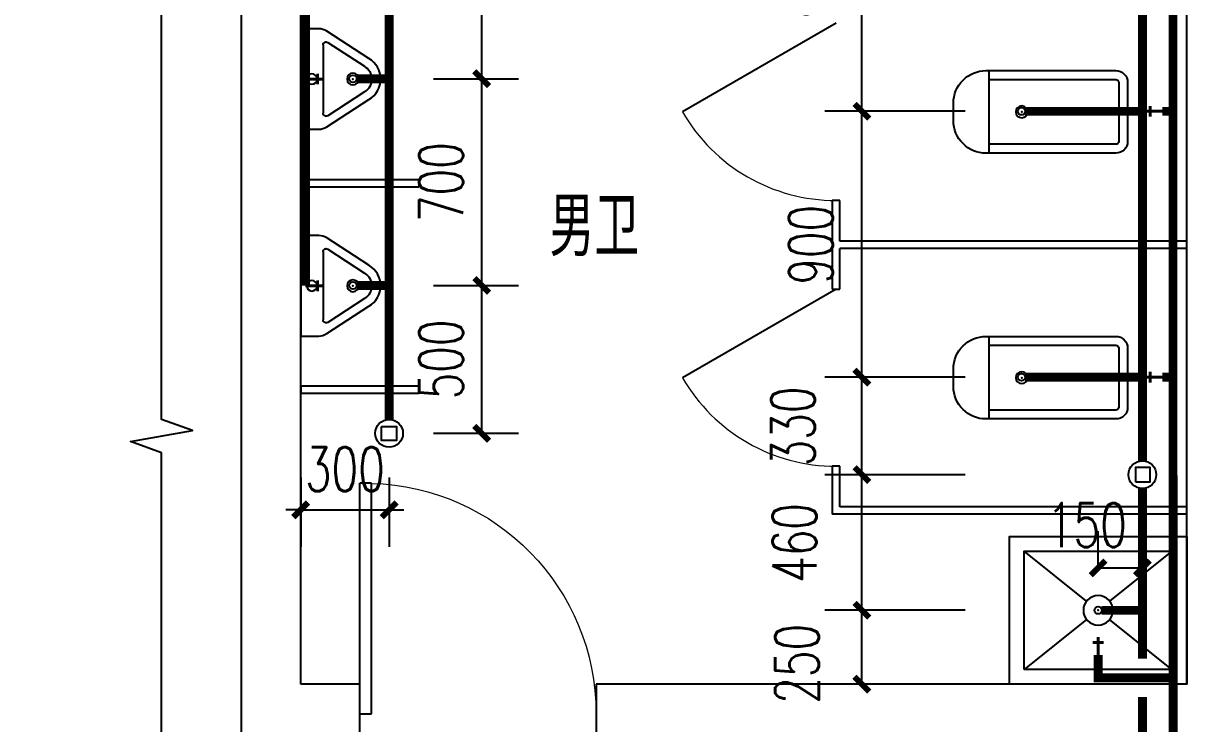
# Model space of a CAD drawing. Extents: x 888742 to 1277419, y 9079 to 622358.
# Drawn here: x 1087736 to 1091676, y 124901 to 127272 of the extents above; entities that cross this region are included whole.
import ezdxf

# ---------------------------------------------------------------- set-up
doc = ezdxf.new("R2010")
doc.units = 0
doc.header["$LTSCALE"] = 1000
doc.header["$MEASUREMENT"] = 0
doc.linetypes.add('DASH', pattern=[0.35, 0.25, -0.1])
for name, color, linetype in [('EQUIP_污水', 7, 'Continuous'), ('EQUIP_给水', 7, 'Continuous'), ('LATRINE', 6, 'Continuous'), ('LVTRY', 220, 'Continuous'), ('PIPE-污水', 2, 'DASH'), ('PIPE-给水', 3, 'Continuous'), ('PUB_TEXT', 7, 'Continuous'), ('TWT_DIM', 3, 'Continuous'), ('TWT_SYMB', 3, 'Continuous'), ('WALL', 2, 'Continuous'), ('WINDOW', 142, 'Continuous')]:
    doc.layers.add(name, color=color, linetype=linetype)
doc.styles.add('_TCH_DIM_T3', font='SIMPLEX', dxfattribs={"width": 0.705882, "bigfont": 'GBCBIG'})
doc.styles.add('hztxt', font='zn02.shx', dxfattribs={"width": 0.8, "height": 400, "bigfont": 'zn01.shx'})
doc.dimstyles.new('_TWT_ARCH&&50', dxfattribs={"dimtxt": 148.75, "dimasz": 50, "dimexe": 125, "dimexo": 150, "dimgap": 63.125, "dimtad": 1, "dimdec": 0, "dimzin": 0, "dimdsep": 46, "dimtxsty": '_TCH_DIM_T3', "dimblk": 'ARCHTICK', "dimcen": 0.09, "dimclrt": 7, "dimazin": 2, "dimtfac": 1, "dimtdec": 0, "dimtix": 1, "dimtmove": 2, "dimatfit": 3, "dimfxl": 1, "dimtolj": 1, "dimtzin": 0, "dimarcsym": 0})

# ---------------------------------------------------------------- blocks, each defined once
blk = doc.blocks.new('_ArchTick')
at = {"color": 0, "linetype": 'ByBlock', "const_width": 0.4}
blk.add_lwpolyline([(-0.5, -0.5), (0.5, 0.5)], dxfattribs=at)
blk = doc.blocks.new('*D120')
at = {"layer": 'Defpoints', "color": 0, "transparency": 16777216}
for p in [(1091525.5, 125428.2), (1091375.5, 125284.8), (1091525.5, 125284.8)]:
    blk.add_point(p, dxfattribs=at)
at = {"layer": 'TWT_DIM', "color": 0, "lineweight": -2, "transparency": 16777216}
for p, q in [((1091375.5, 125434.8), (1091375.5, 125553.2)), ((1091525.5, 125434.8), (1091525.5, 125553.2)), ((1091375.5, 125428.2), (1091525.5, 125428.2))]:
    blk.add_line(p, q, dxfattribs=at)
at = {"layer": 'TWT_DIM', "color": 0, "lineweight": -2, "transparency": 16777216, "xscale": 50, "yscale": 50, "zscale": 50, "rotation": 180}
blk.add_blockref('_ArchTick', (1091375.5, 125428.2), dxfattribs=at)
at = {"layer": 'TWT_DIM', "color": 0, "lineweight": -2, "transparency": 16777216, "xscale": 50, "yscale": 50, "zscale": 50}
blk.add_blockref('_ArchTick', (1091525.5, 125428.2), dxfattribs=at)
at = {"layer": 'TWT_DIM', "color": 7, "transparency": 16777216, "insert": (1091337.4, 125573.2), "char_height": 148.75, "attachment_point": 5, "style": '_TCH_DIM_T3'}
blk.add_mtext('\\A1;150', dxfattribs=at)
blk = doc.blocks.new('*D121')
at = {"layer": 'Defpoints', "color": 0, "transparency": 16777216}
for p in [(1088675.5, 125884), (1088974.9, 125884), (1088974.9, 125625)]:
    blk.add_point(p, dxfattribs=at)
at = {"layer": 'TWT_DIM', "color": 0, "lineweight": -2, "transparency": 16777216}
for p, q in [((1088675.5, 125734), (1088675.5, 125500)), ((1088974.9, 125734), (1088974.9, 125500)), ((1088675.5, 125625), (1088625.5, 125625)), ((1088675.5, 125625), (1088974.9, 125625)), ((1088974.9, 125625), (1089024.9, 125625))]:
    blk.add_line(p, q, dxfattribs=at)
at = {"layer": 'TWT_DIM', "color": 0, "lineweight": -2, "transparency": 16777216, "xscale": 50, "yscale": 50, "zscale": 50}
blk.add_blockref('_ArchTick', (1088675.5, 125625), dxfattribs=at)
at = {"layer": 'TWT_DIM', "color": 0, "lineweight": -2, "transparency": 16777216, "xscale": 50, "yscale": 50, "zscale": 50, "rotation": 180}
blk.add_blockref('_ArchTick', (1088974.9, 125625), dxfattribs=at)
at = {"layer": 'TWT_DIM', "color": 7, "transparency": 16777216, "insert": (1088825.2, 125762.5), "char_height": 148.75, "attachment_point": 5, "style": '_TCH_DIM_T3'}
blk.add_mtext('\\A1;300', dxfattribs=at)
blk = doc.blocks.new('*D126')
at = {"layer": 'Defpoints', "color": 0, "transparency": 16777216}
for p in [(1088974.9, 127784.5), (1089288.3, 127784.5), (1088974.9, 127084.5)]:
    blk.add_point(p, dxfattribs=at)
at = {"layer": 'TWT_DIM', "color": 0, "lineweight": -2, "transparency": 16777216}
for p, q in [((1089124.9, 127784.5), (1089413.3, 127784.5)), ((1089288.3, 127084.5), (1089288.3, 127784.5)), ((1089124.9, 127084.5), (1089413.3, 127084.5))]:
    blk.add_line(p, q, dxfattribs=at)
at = {"layer": 'TWT_DIM', "color": 0, "lineweight": -2, "transparency": 16777216, "xscale": 50, "yscale": 50, "zscale": 50}
for p, rotation in [((1089288.3, 127784.5), 90), ((1089288.3, 127084.5), 270)]:
    blk.add_blockref('_ArchTick', p, dxfattribs=dict(at, rotation=rotation))
at = {"layer": 'TWT_DIM', "color": 7, "transparency": 16777216, "insert": (1089150.8, 127434.5), "char_height": 148.75, "attachment_point": 5, "rotation": 90, "style": '_TCH_DIM_T3'}
blk.add_mtext('\\A1;700', dxfattribs=at)
blk = doc.blocks.new('*D127')
at = {"layer": 'Defpoints', "color": 0, "transparency": 16777216}
for p in [(1088974.9, 127084.5), (1089288.3, 127084.5), (1088974.9, 126384.5)]:
    blk.add_point(p, dxfattribs=at)
at = {"layer": 'TWT_DIM', "color": 0, "lineweight": -2, "transparency": 16777216}
for p, q in [((1089124.9, 127084.5), (1089413.3, 127084.5)), ((1089288.3, 126384.5), (1089288.3, 127084.5)), ((1089124.9, 126384.5), (1089413.3, 126384.5))]:
    blk.add_line(p, q, dxfattribs=at)
at = {"layer": 'TWT_DIM', "color": 0, "lineweight": -2, "transparency": 16777216, "xscale": 50, "yscale": 50, "zscale": 50}
for p, rotation in [((1089288.3, 127084.5), 90), ((1089288.3, 126384.5), 270)]:
    blk.add_blockref('_ArchTick', p, dxfattribs=dict(at, rotation=rotation))
at = {"layer": 'TWT_DIM', "color": 7, "transparency": 16777216, "insert": (1089150.8, 126734.5), "char_height": 148.75, "attachment_point": 5, "rotation": 90, "style": '_TCH_DIM_T3'}
blk.add_mtext('\\A1;700', dxfattribs=at)
blk = doc.blocks.new('*D128')
at = {"layer": 'Defpoints', "color": 0, "transparency": 16777216}
for p in [(1088974.9, 126384.5), (1089288.3, 126384.5), (1088974.9, 125884)]:
    blk.add_point(p, dxfattribs=at)
at = {"layer": 'TWT_DIM', "color": 0, "lineweight": -2, "transparency": 16777216}
for p, q in [((1089124.9, 126384.5), (1089413.3, 126384.5)), ((1089288.3, 125884), (1089288.3, 126384.5)), ((1089124.9, 125884), (1089413.3, 125884))]:
    blk.add_line(p, q, dxfattribs=at)
at = {"layer": 'TWT_DIM', "color": 0, "lineweight": -2, "transparency": 16777216, "xscale": 50, "yscale": 50, "zscale": 50}
for p, rotation in [((1089288.3, 126384.5), 90), ((1089288.3, 125884), 270)]:
    blk.add_blockref('_ArchTick', p, dxfattribs=dict(at, rotation=rotation))
at = {"layer": 'TWT_DIM', "color": 7, "transparency": 16777216, "insert": (1089150.8, 126134.3), "char_height": 148.75, "attachment_point": 5, "rotation": 90, "style": '_TCH_DIM_T3'}
blk.add_mtext('\\A1;500', dxfattribs=at)
blk = doc.blocks.new('*D137')
at = {"layer": 'Defpoints', "color": 0, "transparency": 16777216}
for p in [(1090575.5, 127874.3), (1091075.5, 127874.3), (1091075.5, 126974.3)]:
    blk.add_point(p, dxfattribs=at)
at = {"layer": 'TWT_DIM', "color": 0, "lineweight": -2, "transparency": 16777216}
for p, q in [((1090925.5, 127874.3), (1090450.5, 127874.3)), ((1090575.5, 126974.3), (1090575.5, 127874.3)), ((1090925.5, 126974.3), (1090450.5, 126974.3))]:
    blk.add_line(p, q, dxfattribs=at)
at = {"layer": 'TWT_DIM', "color": 0, "lineweight": -2, "transparency": 16777216, "xscale": 50, "yscale": 50, "zscale": 50}
for p, rotation in [((1090575.5, 127874.3), 90), ((1090575.5, 126974.3), 270)]:
    blk.add_blockref('_ArchTick', p, dxfattribs=dict(at, rotation=rotation))
at = {"layer": 'TWT_DIM', "color": 7, "transparency": 16777216, "insert": (1090415.1, 127425.2), "char_height": 148.75, "attachment_point": 5, "rotation": 90, "style": '_TCH_DIM_T3'}
blk.add_mtext('\\A1;900', dxfattribs=at)
blk = doc.blocks.new('*D138')
at = {"layer": 'Defpoints', "color": 0, "transparency": 16777216}
for p in [(1090575.5, 126974.3), (1091075.5, 126974.3), (1091075.5, 126074.3)]:
    blk.add_point(p, dxfattribs=at)
at = {"layer": 'TWT_DIM', "color": 0, "lineweight": -2, "transparency": 16777216}
for p, q in [((1090925.5, 126974.3), (1090450.5, 126974.3)), ((1090575.5, 126074.3), (1090575.5, 126974.3)), ((1090925.5, 126074.3), (1090450.5, 126074.3))]:
    blk.add_line(p, q, dxfattribs=at)
at = {"layer": 'TWT_DIM', "color": 0, "lineweight": -2, "transparency": 16777216, "xscale": 50, "yscale": 50, "zscale": 50}
for p, rotation in [((1090575.5, 126974.3), 90), ((1090575.5, 126074.3), 270)]:
    blk.add_blockref('_ArchTick', p, dxfattribs=dict(at, rotation=rotation))
at = {"layer": 'TWT_DIM', "color": 7, "transparency": 16777216, "insert": (1090402.7, 126522.5), "char_height": 148.75, "attachment_point": 5, "rotation": 90, "style": '_TCH_DIM_T3'}
blk.add_mtext('\\A1;900', dxfattribs=at)
blk = doc.blocks.new('*D139')
at = {"layer": 'Defpoints', "color": 0, "transparency": 16777216}
for p in [(1090575.5, 126074.3), (1091075.5, 126074.3), (1091075.5, 125744)]:
    blk.add_point(p, dxfattribs=at)
at = {"layer": 'TWT_DIM', "color": 0, "lineweight": -2, "transparency": 16777216}
for p, q in [((1090925.5, 126074.3), (1090450.5, 126074.3)), ((1090575.5, 125744), (1090575.5, 126074.3)), ((1090925.5, 125744), (1090450.5, 125744))]:
    blk.add_line(p, q, dxfattribs=at)
at = {"layer": 'TWT_DIM', "color": 0, "lineweight": -2, "transparency": 16777216, "xscale": 50, "yscale": 50, "zscale": 50}
for p, rotation in [((1090575.5, 126074.3), 90), ((1090575.5, 125744), 270)]:
    blk.add_blockref('_ArchTick', p, dxfattribs=dict(at, rotation=rotation))
at = {"layer": 'TWT_DIM', "color": 7, "transparency": 16777216, "insert": (1090342.3, 125907.4), "char_height": 148.75, "attachment_point": 5, "rotation": 90, "style": '_TCH_DIM_T3'}
blk.add_mtext('\\A1;330', dxfattribs=at)
blk = doc.blocks.new('*D140')
at = {"layer": 'Defpoints', "color": 0, "transparency": 16777216}
for p in [(1090575.5, 125744), (1091075.5, 125744), (1091075.5, 125284.8)]:
    blk.add_point(p, dxfattribs=at)
at = {"layer": 'TWT_DIM', "color": 0, "lineweight": -2, "transparency": 16777216}
for p, q in [((1090925.5, 125744), (1090450.5, 125744)), ((1090575.5, 125284.8), (1090575.5, 125744)), ((1090925.5, 125284.8), (1090450.5, 125284.8))]:
    blk.add_line(p, q, dxfattribs=at)
at = {"layer": 'TWT_DIM', "color": 0, "lineweight": -2, "transparency": 16777216, "xscale": 50, "yscale": 50, "zscale": 50}
for p, rotation in [((1090575.5, 125744), 90), ((1090575.5, 125284.8), 270)]:
    blk.add_blockref('_ArchTick', p, dxfattribs=dict(at, rotation=rotation))
at = {"layer": 'TWT_DIM', "color": 7, "transparency": 16777216, "insert": (1090347.6, 125512.8), "char_height": 148.75, "attachment_point": 5, "rotation": 90, "style": '_TCH_DIM_T3'}
blk.add_mtext('\\A1;460', dxfattribs=at)
blk = doc.blocks.new('*D141')
at = {"layer": 'Defpoints', "color": 0, "transparency": 16777216}
for p in [(1090575.5, 125284.8), (1091075.5, 125284.8), (1091075.5, 125034.8)]:
    blk.add_point(p, dxfattribs=at)
at = {"layer": 'TWT_DIM', "color": 0, "lineweight": -2, "transparency": 16777216}
for p, q in [((1090925.5, 125284.8), (1090450.5, 125284.8)), ((1090575.5, 125034.8), (1090575.5, 125284.8)), ((1090925.5, 125034.8), (1090450.5, 125034.8))]:
    blk.add_line(p, q, dxfattribs=at)
at = {"layer": 'TWT_DIM', "color": 0, "lineweight": -2, "transparency": 16777216, "xscale": 50, "yscale": 50, "zscale": 50}
for p, rotation in [((1090575.5, 125284.8), 90), ((1090575.5, 125034.8), 270)]:
    blk.add_blockref('_ArchTick', p, dxfattribs=dict(at, rotation=rotation))
at = {"layer": 'TWT_DIM', "color": 7, "transparency": 16777216, "insert": (1090355.9, 125103.5), "char_height": 148.75, "attachment_point": 5, "rotation": 90, "style": '_TCH_DIM_T3'}
blk.add_mtext('\\A1;250', dxfattribs=at)
blk = doc.blocks.new('*D146')
at = {"layer": 'Defpoints', "color": 0, "transparency": 16777216}
for p in [(1087034.6, 129321.1), (1088234.9, 129321.1), (1088234.9, 122521.1)]:
    blk.add_point(p, dxfattribs=at)
at = {"layer": 'TWT_DIM', "color": 0, "lineweight": -2, "transparency": 16777216}
for p, q in [((1088084.9, 129321.1), (1086909.6, 129321.1)), ((1087034.6, 122521.1), (1087034.6, 129321.1)), ((1088084.9, 122521.1), (1086909.6, 122521.1))]:
    blk.add_line(p, q, dxfattribs=at)
at = {"layer": 'TWT_DIM', "color": 0, "lineweight": -2, "transparency": 16777216, "xscale": 50, "yscale": 50, "zscale": 50}
for p, rotation in [((1087034.6, 129321.1), 90), ((1087034.6, 122521.1), 270)]:
    blk.add_blockref('_ArchTick', p, dxfattribs=dict(at, rotation=rotation))
at = {"layer": 'TWT_DIM', "color": 7, "transparency": 16777216, "insert": (1086897.1, 125921.1), "char_height": 148.75, "attachment_point": 5, "rotation": 90, "style": '_TCH_DIM_T3'}
blk.add_mtext('\\A1;6800', dxfattribs=at)
blk = doc.blocks.new('$DorLib2D$00000001')
for p, q in [((0.45, 0.975), (0.5, 0.975)), ((0.45, 0), (0.45, 0.975)), ((0.5, 0), (0.5, 0.975)), ((0.5, 0), (0.45, 0))]:
    blk.add_line(p, q)
at = {"lineweight": 13}
blk.add_arc((0.475, 0), 0.975, 91.4693, 180, dxfattribs=at)
blk = doc.blocks.new('$lvtry$00000201')
at = {"color": 0}
for p, q in [((99.8, -30, 0), (-99.8, -30, 0)), ((109.8, -469.7, 0), (109.8, -40, 0)), ((139.8, -469.7, 0), (-139.8, -469.7, 0))]:
    blk.add_line(p, q, dxfattribs=at)
at = {"color": 0, "elevation": 0}
blk.add_lwpolyline([(139.8, -40, 0.414214), (99.8, 0), (-99.8, 0, 0.414214), (-139.8, -40), (-139.8, -479.7, 0.414214), (-29.8, -589.7), (29.8, -589.7, 0.414214), (139.8, -479.7)], format="xyb", close=True, dxfattribs=at)
blk.add_lwpolyline([(-109.8, -40), (-109.8, -469.7)], dxfattribs=at)
at = {"color": 0}
blk.add_circle((0, -358.6, 0), 20, dxfattribs=at)
for centre, start, end in [((-99.8, -40, 0), 90, 180), ((99.8, -40, 0), 0, 90)]:
    blk.add_arc(centre, 10, start, end, dxfattribs=at)
for p in [(0, 0, 0), (0, -358.6, 0)]:
    blk.add_point(p, dxfattribs=at)
blk = doc.blocks.new('$TCHSYS$APDOOR2D')
blk.add_line((0.5, 0), (0, 0.866))
at = {"lineweight": 13}
blk.add_arc((0.5, 0), 1, 120, 180, dxfattribs=at)
blk = doc.blocks.new('$lvtry$00000219')
at = {"color": 0}
for p, q in [((-115.8, -76, 0), (115.8, -76, 0)), ((-124.2, -91.5, 0), (-43.3, -215.6, 0)), ((43.3, -215.6, 0), (124.2, -91.5, 0))]:
    blk.add_line(p, q, dxfattribs=at)
at = {"color": 0, "elevation": 0}
blk.add_lwpolyline([(69.3, -230.6, -0.57735), (-69.3, -230.6), (-161.9, -88.4, -0.145378), (-170, -61.1), (-170, 0), (170, 0), (170, -61.1, -0.145378), (161.9, -88.4)], format="xyb", close=True, dxfattribs=at)
at = {"color": 0}
for centre, radius in [((0, -38, 0), 17.7), ((0, -177, 0), 20)]:
    blk.add_circle(centre, radius, dxfattribs=at)
for centre, radius, start, end in [((-115.8, -86, 0), 10, 90, 213.0863), ((115.8, -86, 0), 10, 326.9137, 90), ((0, -190.6, 0), 50, 210, 330)]:
    blk.add_arc(centre, radius, start, end, dxfattribs=at)
for p in [(0, -38, 0), (0, -177, 0)]:
    blk.add_point(p, dxfattribs=at)
blk = doc.blocks.new('$lvtry$00000191')
at = {"color": 0}
for p, q in [((-250, -50, 0), (-39, -218.8, 0)), ((39, -218.8, 0), (250, -50, 0)), ((-250, -450, 0), (-39, -281.2, 0)), ((39, -281.2, 0), (250, -450, 0))]:
    blk.add_line(p, q, dxfattribs=at)
at = {"color": 0, "elevation": 0}
for points in [[(300, -500), (300, 0), (-300, 0), (-300, -500)], [(250, -450), (250, -50), (-250, -50), (-250, -450)]]:
    blk.add_lwpolyline(points, close=True, dxfattribs=at)
at = {"color": 0}
blk.add_circle((0, -250, 0), 50, dxfattribs=at)
for p in [(0, -50, 0), (0, -250, 0)]:
    blk.add_point(p, dxfattribs=at)
blk = doc.blocks.new('$TwtSys$00000147')
blk.add_circle((0, 0, 0), 1)
blk = doc.blocks.new('$TwtSys$00000136')
at = {"elevation": 0}
blk.add_lwpolyline([(-51.3, 45.2), (50.9, 45.2), (50.9, -49.1), (-51.3, -49.1)], close=True, dxfattribs=at)
blk.add_circle((0, 0, 0), 93.8)
blk = doc.blocks.new('$TwtSys$00000320')
at = {"const_width": 20}
for points in [[(0, 0), (0, -120.7)], [(-36.8, -83), (36.8, -83)]]:
    blk.add_lwpolyline(points, dxfattribs=at)

msp = doc.modelspace()

# ---------------------------------------------------------------- hatches: boundary and pattern name
at = {"layer": 'PIPE-给水', "linetype": 'Continuous'}
for points in [[(1091375.5, 125056.3), (1091375.5, 125041.3), (1091360.5, 125041.3)], [(1091375.5, 125056.3), (1091360.5, 125056.3), (1091360.5, 125041.3)]]:
    msp.add_hatch(color=256, dxfattribs=at).paths.add_polyline_path(points)

# ---------------------------------------------------------------- linework, layer by layer
at = {"layer": 'LATRINE'}
for p, q in [((1088675.5, 126743.2), (1089075.5, 126743.2)), ((1088675.5, 126743.2), (1088675.5, 126718.2)), ((1089075.5, 126743.2), (1089075.5, 126718.2)), ((1088675.5, 126718.2), (1089075.5, 126718.2)), ((1090500.5, 126672.3), (1090475.5, 126672.3)), ((1090475.5, 126672.3), (1090475.5, 126522.3)), ((1090500.5, 126534.8), (1090500.5, 126672.3)), ((1091675.5, 126534.8), (1090500.5, 126534.8)), ((1091675.5, 126509.8), (1091675.5, 126534.8)), ((1090475.5, 126522.3), (1090475.5, 126372.3)), ((1091675.5, 126509.8), (1090500.5, 126509.8)), ((1090500.5, 126372.3), (1090500.5, 126509.8)), ((1090475.5, 126372.3), (1090500.5, 126372.3)), ((1088675.5, 126045.3), (1089075.5, 126045.3)), ((1088675.5, 126045.3), (1088675.5, 126020.3)), ((1088675.5, 126020.3), (1089075.5, 126020.3)), ((1089075.5, 126045.3), (1089075.5, 126020.3)), ((1090500.5, 125772.3), (1090475.5, 125772.3)), ((1090475.5, 125772.3), (1090475.5, 125609.8)), ((1090500.5, 125634.8), (1090500.5, 125772.3)), ((1091675.5, 125634.8), (1090500.5, 125634.8)), ((1091675.5, 125609.8), (1091675.5, 125634.8)), ((1091675.5, 125609.8), (1090475.5, 125609.8))]:
    msp.add_line(p, q, dxfattribs=at)
at = {"layer": 'PIPE-污水', "linetype": 'DASH', "ltscale": 0.5, "const_width": 30}
for points in [[(1091525.5, 127874.3), (1091525.5, 126974.3)], [(1088974.9, 127784.5), (1088974.9, 127084.5)], [(1088865, 127084.5), (1088974.9, 127084.5)], [(1088974.9, 127084.5), (1088974.9, 126384.5)], [(1091128.4, 126974.3), (1091525.5, 126974.3)], [(1091525.5, 126974.3), (1091525.5, 126074.3)], [(1088865, 126384.5), (1088974.9, 126384.5)], [(1088974.9, 126384.5), (1088974.9, 125930.9)], [(1091128.4, 126074.3), (1091525.5, 126074.3)], [(1091525.5, 126074.3), (1091525.5, 125790.9)], [(1091525.5, 125697.2), (1091525.5, 125284.8)], [(1091388, 125284.8), (1091525.5, 125284.8)], [(1091525.5, 125284.8), (1091525.5, 125121.3)], [(1091525.5, 124991.3), (1091525.5, 124234.7)]]:
    msp.add_lwpolyline(points, dxfattribs=at)
at = {"layer": 'PIPE-给水', "linetype": 'Continuous', "ltscale": 0.5, "const_width": 30}
for points in [[(1091629.1, 126974.3), (1091629.1, 127874.3)], [(1088691.5, 127784.5), (1088691.5, 127083.5)], [(1088691.5, 127083.5), (1088691.5, 126383.5)], [(1091592.9, 126974.3), (1091629.1, 126974.3)], [(1091629.1, 126074.3), (1091629.1, 126974.3)], [(1091592.9, 126074.3), (1091629.1, 126074.3)], [(1091630.4, 123296.4), (1091629.1, 126074.3)], [(1091375.5, 125134), (1091375.5, 125056.3)], [(1091629.1, 125056.3), (1091375.5, 125056.3)]]:
    msp.add_lwpolyline(points, dxfattribs=at)
at = {"layer": 'TWT_SYMB'}
msp.add_lwpolyline([(1088203.8, 121847), (1088203.8, 125818.3), (1088098.8, 125856.5), (1088308.8, 125893.5), (1088203.8, 125930.8), (1088203.8, 129902.1)], dxfattribs=at)
at = {"layer": 'WALL'}
for p, q in [((1091675.5, 125034.8), (1091675.5, 129234.8)), ((1088675.5, 125034.8), (1088675.5, 128534.8)), ((1088475.5, 124934.8), (1088475.5, 128434.8)), ((1088875.5, 125034.8), (1088675.5, 125034.8)), ((1088875.5, 124834.8), (1088875.5, 125034.8)), ((1091675.5, 125034.8), (1089675.5, 125034.8)), ((1089675.5, 125034.8), (1089675.5, 124834.8)), ((1088475.5, 123034.8), (1088475.5, 124934.8))]:
    msp.add_line(p, q, dxfattribs=at)

# ---------------------------------------------------------------- block references
at = {"layer": 'EQUIP_污水'}
for name, p, xscale, yscale, zscale, rotation in [('$TwtSys$00000147', (1088852.5, 127084.5), 12.5, 12.5, 12.5, 180), ('$TwtSys$00000147', (1091115.9, 126974.3), 12.5, 12.5, 12.5, 180), ('$TwtSys$00000147', (1088852.5, 126384.5), 12.5, 12.5, 12.5, 180), ('$TwtSys$00000147', (1091115.9, 126074.3), 12.5, 12.5, 12.5, 180), ('$TwtSys$00000136', (1091525.5, 125744), 0.5, 0.5, 0.5, 90), ('$TwtSys$00000147', (1091375.5, 125284.8), 12.5, 12.5, 12.5, 180.0000000144645)]:
    msp.add_blockref(name, p, dxfattribs=dict(at, xscale=xscale, yscale=yscale, zscale=zscale, rotation=rotation))
at = {"layer": 'EQUIP_污水', "xscale": 0.5, "yscale": 0.5, "zscale": 0.5}
msp.add_blockref('$TwtSys$00000136', (1088974.9, 125884), dxfattribs=at)
at = {"layer": 'EQUIP_给水', "xscale": 0.5, "zscale": 0.5}
for p, yscale, rotation in [((1088691.5, 127083.5), 0.5, 89.99999999999999), ((1091592.9, 126974.3), -0.5, 90), ((1088691.5, 126383.5), 0.5, 89.99999999999999), ((1091592.9, 126074.3), -0.5, 90)]:
    msp.add_blockref('$TwtSys$00000320', p, dxfattribs=dict(at, yscale=yscale, rotation=rotation))
at = {"layer": 'EQUIP_给水', "xscale": 0.5, "yscale": -0.5, "zscale": 0.5}
msp.add_blockref('$TwtSys$00000320', (1091375.5, 125134), dxfattribs=at)
at = {"layer": 'LATRINE', "xscale": -600, "yscale": -600, "zscale": 25}
for p, rotation in [((1090488, 126972.3), 270.0000000269324), ((1090488, 126072.3), 270.0000000269176)]:
    msp.add_blockref('$TCHSYS$APDOOR2D', p, dxfattribs=dict(at, rotation=rotation))
at = {"layer": 'LVTRY', "yscale": -1}
for name, p, rotation in [('$lvtry$00000219', (1088675.5, 127083.5, 0), 270.0000000269266), ('$lvtry$00000201', (1091475.5, 126972.3, 0), 90.00000002692653), ('$lvtry$00000219', (1088675.5, 126383.5, 0), 270.0000000269266), ('$lvtry$00000201', (1091475.5, 126072.3, 0), 90.00000002692653), ('$lvtry$00000191', (1091375.5, 125534.8, 0), 180.0000000342177)]:
    msp.add_blockref(name, p, dxfattribs=dict(at, rotation=rotation))
at = {"layer": 'WINDOW', "xscale": -800, "yscale": 800, "zscale": -800, "rotation": 359.9999999441097}
msp.add_blockref('$DorLib2D$00000001', (1089275.5, 124934.8), dxfattribs=at)

# ---------------------------------------------------------------- texts
at = {"layer": 'PUB_TEXT', "style": 'hztxt', "width": 0.8}
msp.add_text('男卫', height=200, dxfattribs=at).set_placement((1089518.2, 126483.6, 0))

# ---------------------------------------------------------------- dimensions: what is measured, and where the dimension line sits
at = {"layer": 'TWT_DIM'}
for p1, p2, distance, picture, middle in [((1088234.9, 122521.1), (1088234.9, 129321.1), 1200.3, '*D146', (1086897.1, 125921.1)), ((1088974.9, 127084.5), (1088974.9, 127784.5), -313.3, '*D126', (1089150.8, 127434.5)), ((1088974.9, 126384.5), (1088974.9, 127084.5), -313.3, '*D127', (1089150.8, 126734.5)), ((1088974.938, 125884.0128), (1088974.938, 126384.5092), -313.3435, '*D128', (1089150.7815, 126134.261))]:
    dim = msp.add_aligned_dim(p1=p1, p2=p2, distance=distance, dimstyle='_TWT_ARCH&&50', dxfattribs=at)
    dim.commit()
    dim.dimension.update_dxf_attribs({"geometry": picture, "text_midpoint": middle})
for base, p1, p2, angle, picture, middle in [((1090575.5, 127874.3), (1091075.5, 126974.3), (1091075.5, 127874.3), 90, '*D137', (1090415.1, 127425.2)), ((1090575.5, 126974.3), (1091075.5, 126074.3), (1091075.5, 126974.3), 90, '*D138', (1090402.7, 126522.5)), ((1090575.5, 126074.3), (1091075.5, 125744), (1091075.5, 126074.3), 90, '*D139', (1090342.3, 125907.4)), ((1091525.5, 125428.2), (1091375.5, 125284.8), (1091525.5, 125284.8), 0, '*D120', (1091337.4, 125573.2)), ((1090575.5, 125284.8), (1091075.5, 125034.8), (1091075.5, 125284.8), 90, '*D141', (1090355.9, 125103.5))]:
    dim = msp.add_linear_dim(base=base, p1=p1, p2=p2, angle=angle, dimstyle='_TWT_ARCH&&50', dxfattribs=at)
    dim.commit()
    dim.dimension.update_dxf_attribs({"geometry": picture, "text_midpoint": middle, "dimtype": 129})
dim = msp.add_aligned_dim(p1=(1088675.5, 125884), p2=(1088974.9, 125884), distance=-259, text='300', dimstyle='_TWT_ARCH&&50', dxfattribs=at)
dim.commit()
dim.dimension.update_dxf_attribs({"geometry": '*D121', "text_midpoint": (1088825.2, 125762.5)})
dim = msp.add_linear_dim(base=(1090575.5, 125744), p1=(1091075.5, 125284.8), p2=(1091075.5, 125744), angle=90, text='460', dimstyle='_TWT_ARCH&&50', dxfattribs=at)
dim.commit()
dim.dimension.update_dxf_attribs({"geometry": '*D140', "text_midpoint": (1090347.6, 125512.8), "dimtype": 129})

doc.saveas('drawing.dxf')
